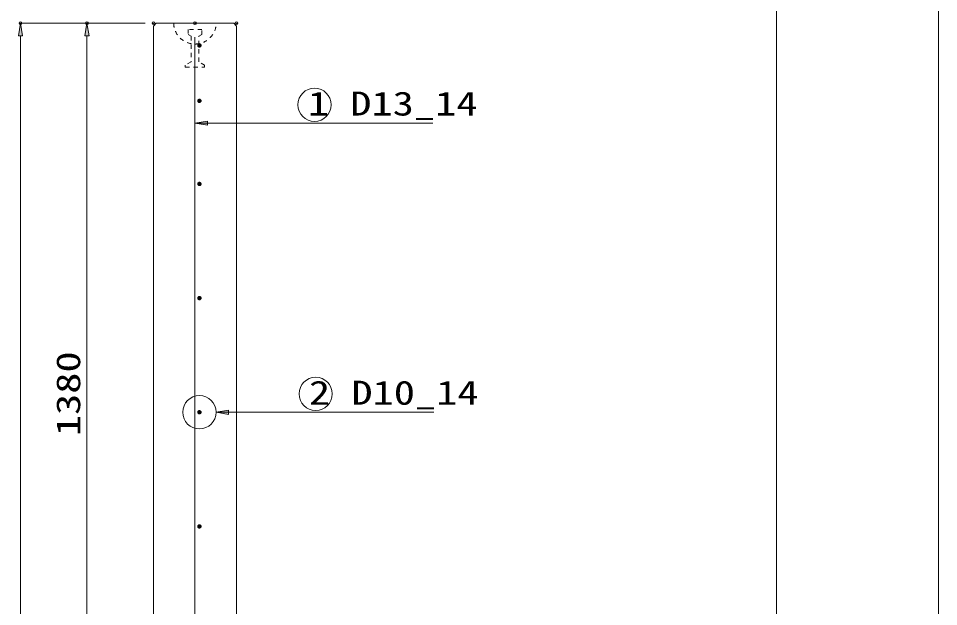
# Model space of a CAD drawing. Units: millimetres, scale not verified. Extents: x 0 to 6300, y 0 to 4455.
# Drawn here: x 4639 to 6300, y 1061 to 2123 of the extents above; entities that cross this region are included whole.
import ezdxf
from ezdxf.enums import TextEntityAlignment as Align

# ---------------------------------------------------------------- set-up
doc = ezdxf.new("R2010")
doc.units = ezdxf.units.MM
doc.header["$LTSCALE"] = 10
doc.header["$PDMODE"] = 32
doc.header["$PDSIZE"] = 5
doc.linetypes.add('USER1', pattern=[1.5, 0.75, -0.75])
for name, color, linetype, lineweight in [('0_9', 4, 'USER1', 13), ('Defpoints_2', 7, 'Continuous', 13), ('S-1', 2, 'USER1', 13), ('S-2', 3, 'Continuous', 13), ('S-Dim', 1, 'Continuous', 13), ('TTL-FRAM', 3, 'Continuous', 13)]:
    doc.layers.add(name, color=color, linetype=linetype, lineweight=lineweight)
doc.styles.add('ＭＳ ゴシック', font='')
doc.styles.get('ＭＳ ゴシック').set_extended_font_data('MS Gothic')

# ---------------------------------------------------------------- blocks, each defined once
blk = doc.blocks.new('A$Cb643a5cb')
at = {"color": 2, "linetype": 'USER1', "lineweight": 13}
blk.add_line((77, 79), (0, 79), dxfattribs=at)
at = {"color": 4, "linetype": 'USER1', "lineweight": 13}
for p, q in [((51, 68), (26, 68)), ((26, 68), (26, 58.5)), ((51, 58.5), (51, 68)), ((26, 58.5), (31.5, 55.5)), ((31.5, 55.5), (31.5, 9.6)), ((45.5, 55.5), (51, 58.5)), ((45.5, 9.6), (45.5, 55.5)), ((31.5, 9.6), (21, 3.2)), ((21, 3.2), (21, 0)), ((21, 0), (56, 0)), ((56, 3.2), (45.5, 9.6)), ((56, 0), (56, 3.2))]:
    blk.add_line(p, q, dxfattribs=at)
at = {"color": 2, "linetype": 'USER1', "lineweight": 13}
blk.add_arc((38.5, 80), 38.5, 181.5077, 358.4923, dxfattribs=at)

msp = doc.modelspace()

# ---------------------------------------------------------------- hatches: boundary and pattern name
at = {"layer": 'S-2'}
for points in [[(4968.5, 2074.14), (4968.48, 2074.51), (4968.41, 2074.88), (4968.29, 2075.24), (4968.13, 2075.58), (4967.93, 2075.9), (4967.69, 2076.19), (4967.41, 2076.45), (4967.11, 2076.67), (4966.78, 2076.85), (4966.43, 2076.99), (4966.06, 2077.08), (4965.69, 2077.13), (4965.31, 2077.13), (4964.94, 2077.08), (4964.57, 2076.99), (4964.22, 2076.85), (4963.89, 2076.67), (4963.59, 2076.45), (4963.31, 2076.19), (4963.07, 2075.9), (4962.87, 2075.58), (4962.71, 2075.24), (4962.59, 2074.88), (4962.52, 2074.51), (4962.5, 2074.14), (4965.5, 2074.14)], [(4962.5, 2074.14), (4962.52, 2073.76), (4962.59, 2073.39), (4962.71, 2073.03), (4962.87, 2072.69), (4963.07, 2072.37), (4963.31, 2072.08), (4963.59, 2071.83), (4963.89, 2071.6), (4964.22, 2071.42), (4964.57, 2071.28), (4964.94, 2071.19), (4965.31, 2071.14), (4965.69, 2071.14), (4966.06, 2071.19), (4966.43, 2071.28), (4966.78, 2071.42), (4967.11, 2071.6), (4967.41, 2071.83), (4967.69, 2072.08), (4967.93, 2072.37), (4968.13, 2072.69), (4968.29, 2073.03), (4968.41, 2073.39), (4968.48, 2073.76), (4968.5, 2074.14), (4965.5, 2074.14)], [(4968.5, 1974.14), (4968.48, 1974.51), (4968.41, 1974.88), (4968.29, 1975.24), (4968.13, 1975.58), (4967.93, 1975.9), (4967.69, 1976.19), (4967.41, 1976.45), (4967.11, 1976.67), (4966.78, 1976.85), (4966.43, 1976.99), (4966.06, 1977.08), (4965.69, 1977.13), (4965.31, 1977.13), (4964.94, 1977.08), (4964.57, 1976.99), (4964.22, 1976.85), (4963.89, 1976.67), (4963.59, 1976.45), (4963.31, 1976.19), (4963.07, 1975.9), (4962.87, 1975.58), (4962.71, 1975.24), (4962.59, 1974.88), (4962.52, 1974.51), (4962.5, 1974.14), (4965.5, 1974.14)], [(4962.5, 1974.14), (4962.52, 1973.76), (4962.59, 1973.39), (4962.71, 1973.03), (4962.87, 1972.69), (4963.07, 1972.37), (4963.31, 1972.08), (4963.59, 1971.83), (4963.89, 1971.6), (4964.22, 1971.42), (4964.57, 1971.28), (4964.94, 1971.19), (4965.31, 1971.14), (4965.69, 1971.14), (4966.06, 1971.19), (4966.43, 1971.28), (4966.78, 1971.42), (4967.11, 1971.6), (4967.41, 1971.83), (4967.69, 1972.08), (4967.93, 1972.37), (4968.13, 1972.69), (4968.29, 1973.03), (4968.41, 1973.39), (4968.48, 1973.76), (4968.5, 1974.14), (4965.5, 1974.14)], [(4968.5, 1824.14), (4968.48, 1824.51), (4968.41, 1824.88), (4968.29, 1825.24), (4968.13, 1825.58), (4967.93, 1825.9), (4967.69, 1826.19), (4967.41, 1826.45), (4967.11, 1826.67), (4966.78, 1826.85), (4966.43, 1826.99), (4966.06, 1827.08), (4965.69, 1827.13), (4965.31, 1827.13), (4964.94, 1827.08), (4964.57, 1826.99), (4964.22, 1826.85), (4963.89, 1826.67), (4963.59, 1826.45), (4963.31, 1826.19), (4963.07, 1825.9), (4962.87, 1825.58), (4962.71, 1825.24), (4962.59, 1824.88), (4962.52, 1824.51), (4962.5, 1824.14), (4965.5, 1824.14)], [(4962.5, 1824.14), (4962.52, 1823.76), (4962.59, 1823.39), (4962.71, 1823.03), (4962.87, 1822.69), (4963.07, 1822.37), (4963.31, 1822.08), (4963.59, 1821.83), (4963.89, 1821.6), (4964.22, 1821.42), (4964.57, 1821.28), (4964.94, 1821.19), (4965.31, 1821.14), (4965.69, 1821.14), (4966.06, 1821.19), (4966.43, 1821.28), (4966.78, 1821.42), (4967.11, 1821.6), (4967.41, 1821.83), (4967.69, 1822.08), (4967.93, 1822.37), (4968.13, 1822.69), (4968.29, 1823.03), (4968.41, 1823.39), (4968.48, 1823.76), (4968.5, 1824.14), (4965.5, 1824.14)], [(4968.5, 1618.14), (4968.48, 1618.51), (4968.41, 1618.88), (4968.29, 1619.24), (4968.13, 1619.58), (4967.93, 1619.9), (4967.69, 1620.19), (4967.41, 1620.45), (4967.11, 1620.67), (4966.78, 1620.85), (4966.43, 1620.99), (4966.06, 1621.08), (4965.69, 1621.13), (4965.31, 1621.13), (4964.94, 1621.08), (4964.57, 1620.99), (4964.22, 1620.85), (4963.89, 1620.67), (4963.59, 1620.45), (4963.31, 1620.19), (4963.07, 1619.9), (4962.87, 1619.58), (4962.71, 1619.24), (4962.59, 1618.88), (4962.52, 1618.51), (4962.5, 1618.14), (4965.5, 1618.14)], [(4962.5, 1618.14), (4962.52, 1617.76), (4962.59, 1617.39), (4962.71, 1617.03), (4962.87, 1616.69), (4963.07, 1616.37), (4963.31, 1616.08), (4963.59, 1615.83), (4963.89, 1615.6), (4964.22, 1615.42), (4964.57, 1615.28), (4964.94, 1615.19), (4965.31, 1615.14), (4965.69, 1615.14), (4966.06, 1615.19), (4966.43, 1615.28), (4966.78, 1615.42), (4967.11, 1615.6), (4967.41, 1615.83), (4967.69, 1616.08), (4967.93, 1616.37), (4968.13, 1616.69), (4968.29, 1617.03), (4968.41, 1617.39), (4968.48, 1617.76), (4968.5, 1618.14), (4965.5, 1618.14)], [(4968.5, 1412.14), (4968.48, 1412.51), (4968.41, 1412.88), (4968.29, 1413.24), (4968.13, 1413.58), (4967.93, 1413.9), (4967.69, 1414.19), (4967.41, 1414.45), (4967.11, 1414.67), (4966.78, 1414.85), (4966.43, 1414.99), (4966.06, 1415.08), (4965.69, 1415.13), (4965.31, 1415.13), (4964.94, 1415.08), (4964.57, 1414.99), (4964.22, 1414.85), (4963.89, 1414.67), (4963.59, 1414.45), (4963.31, 1414.19), (4963.07, 1413.9), (4962.87, 1413.58), (4962.71, 1413.24), (4962.59, 1412.88), (4962.52, 1412.51), (4962.5, 1412.14), (4965.5, 1412.14)], [(4962.5, 1412.14), (4962.52, 1411.76), (4962.59, 1411.39), (4962.71, 1411.03), (4962.87, 1410.69), (4963.07, 1410.37), (4963.31, 1410.08), (4963.59, 1409.83), (4963.89, 1409.6), (4964.22, 1409.42), (4964.57, 1409.28), (4964.94, 1409.19), (4965.31, 1409.14), (4965.69, 1409.14), (4966.06, 1409.19), (4966.43, 1409.28), (4966.78, 1409.42), (4967.11, 1409.6), (4967.41, 1409.83), (4967.69, 1410.08), (4967.93, 1410.37), (4968.13, 1410.69), (4968.29, 1411.03), (4968.41, 1411.39), (4968.48, 1411.76), (4968.5, 1412.14), (4965.5, 1412.14)], [(4968.5, 1206.14), (4968.48, 1206.51), (4968.41, 1206.88), (4968.29, 1207.24), (4968.13, 1207.58), (4967.93, 1207.9), (4967.69, 1208.19), (4967.41, 1208.45), (4967.11, 1208.67), (4966.78, 1208.85), (4966.43, 1208.99), (4966.06, 1209.08), (4965.69, 1209.13), (4965.31, 1209.13), (4964.94, 1209.08), (4964.57, 1208.99), (4964.22, 1208.85), (4963.89, 1208.67), (4963.59, 1208.45), (4963.31, 1208.19), (4963.07, 1207.9), (4962.87, 1207.58), (4962.71, 1207.24), (4962.59, 1206.88), (4962.52, 1206.51), (4962.5, 1206.14), (4965.5, 1206.14)], [(4962.5, 1206.14), (4962.52, 1205.76), (4962.59, 1205.39), (4962.71, 1205.03), (4962.87, 1204.69), (4963.07, 1204.37), (4963.31, 1204.08), (4963.59, 1203.83), (4963.89, 1203.6), (4964.22, 1203.42), (4964.57, 1203.28), (4964.94, 1203.19), (4965.31, 1203.14), (4965.69, 1203.14), (4966.06, 1203.19), (4966.43, 1203.28), (4966.78, 1203.42), (4967.11, 1203.6), (4967.41, 1203.83), (4967.69, 1204.08), (4967.93, 1204.37), (4968.13, 1204.69), (4968.29, 1205.03), (4968.41, 1205.39), (4968.48, 1205.76), (4968.5, 1206.14), (4965.5, 1206.14)]]:
    msp.add_hatch(color=256, dxfattribs=at).paths.add_polyline_path(points)
at = {"layer": 'S-Dim'}
for points in [[(4638.75, 2091.64), (4646.25, 2091.64), (4642.5, 2114.14)], [(4758.75, 2091.64), (4766.25, 2091.64), (4762.5, 2114.14)], [(4980, 1930.18), (4980, 1937.68), (4957.5, 1933.93)], [(5018, 1408.39), (5018, 1415.89), (4995.5, 1412.14)]]:
    msp.add_hatch(color=256, dxfattribs=at).paths.add_polyline_path(points)

# ---------------------------------------------------------------- linework, layer by layer
at = {"layer": 'Defpoints_2'}
msp.add_line((6300, 0), (6300, 4455), dxfattribs=at)
for p in [(4642.5, 2114.14), (4762.5, 2114.14), (4882.5, 2114.14), (4882.5, 2114.14), (4882.5, 2114.14), (4882.5, 2114.14), (4957.5, 2114.14), (4957.5, 2114.14), (5032.5, 2114.14), (5032.5, 2114.14)]:
    msp.add_point(p, dxfattribs=at)
at = {"layer": 'S-1', "linetype": 'Continuous'}
for p, q in [((4882.5, 2109.14), (4887.5, 2114.14)), ((4887.5, 2114.14), (5027.5, 2114.14)), ((5027.5, 2114.14), (5032.5, 2109.14)), ((4882.5, 623.14), (4882.5, 2109.14)), ((5032.5, 2109.14), (5032.5, 834.14))]:
    msp.add_line(p, q, dxfattribs=at)
at = {"layer": 'S-2'}
msp.add_line((4957.5, 704.14), (4957.5, 2089.14), dxfattribs=at)
for points in [[(4968.5, 2074.14), (4968.48, 2074.51), (4968.41, 2074.88), (4968.29, 2075.24), (4968.13, 2075.58), (4967.93, 2075.9), (4967.69, 2076.19), (4967.41, 2076.45), (4967.11, 2076.67), (4966.78, 2076.85), (4966.43, 2076.99), (4966.06, 2077.08), (4965.69, 2077.13), (4965.31, 2077.13), (4964.94, 2077.08), (4964.57, 2076.99), (4964.22, 2076.85), (4963.89, 2076.67), (4963.59, 2076.45), (4963.31, 2076.19), (4963.07, 2075.9), (4962.87, 2075.58), (4962.71, 2075.24), (4962.59, 2074.88), (4962.52, 2074.51), (4962.5, 2074.14), (4965.5, 2074.14)], [(4962.5, 2074.14), (4962.52, 2073.76), (4962.59, 2073.39), (4962.71, 2073.03), (4962.87, 2072.69), (4963.07, 2072.37), (4963.31, 2072.08), (4963.59, 2071.83), (4963.89, 2071.6), (4964.22, 2071.42), (4964.57, 2071.28), (4964.94, 2071.19), (4965.31, 2071.14), (4965.69, 2071.14), (4966.06, 2071.19), (4966.43, 2071.28), (4966.78, 2071.42), (4967.11, 2071.6), (4967.41, 2071.83), (4967.69, 2072.08), (4967.93, 2072.37), (4968.13, 2072.69), (4968.29, 2073.03), (4968.41, 2073.39), (4968.48, 2073.76), (4968.5, 2074.14), (4965.5, 2074.14)], [(4968.5, 1974.14), (4968.48, 1974.51), (4968.41, 1974.88), (4968.29, 1975.24), (4968.13, 1975.58), (4967.93, 1975.9), (4967.69, 1976.19), (4967.41, 1976.45), (4967.11, 1976.67), (4966.78, 1976.85), (4966.43, 1976.99), (4966.06, 1977.08), (4965.69, 1977.13), (4965.31, 1977.13), (4964.94, 1977.08), (4964.57, 1976.99), (4964.22, 1976.85), (4963.89, 1976.67), (4963.59, 1976.45), (4963.31, 1976.19), (4963.07, 1975.9), (4962.87, 1975.58), (4962.71, 1975.24), (4962.59, 1974.88), (4962.52, 1974.51), (4962.5, 1974.14), (4965.5, 1974.14)], [(4962.5, 1974.14), (4962.52, 1973.76), (4962.59, 1973.39), (4962.71, 1973.03), (4962.87, 1972.69), (4963.07, 1972.37), (4963.31, 1972.08), (4963.59, 1971.83), (4963.89, 1971.6), (4964.22, 1971.42), (4964.57, 1971.28), (4964.94, 1971.19), (4965.31, 1971.14), (4965.69, 1971.14), (4966.06, 1971.19), (4966.43, 1971.28), (4966.78, 1971.42), (4967.11, 1971.6), (4967.41, 1971.83), (4967.69, 1972.08), (4967.93, 1972.37), (4968.13, 1972.69), (4968.29, 1973.03), (4968.41, 1973.39), (4968.48, 1973.76), (4968.5, 1974.14), (4965.5, 1974.14)], [(4968.5, 1824.14), (4968.48, 1824.51), (4968.41, 1824.88), (4968.29, 1825.24), (4968.13, 1825.58), (4967.93, 1825.9), (4967.69, 1826.19), (4967.41, 1826.45), (4967.11, 1826.67), (4966.78, 1826.85), (4966.43, 1826.99), (4966.06, 1827.08), (4965.69, 1827.13), (4965.31, 1827.13), (4964.94, 1827.08), (4964.57, 1826.99), (4964.22, 1826.85), (4963.89, 1826.67), (4963.59, 1826.45), (4963.31, 1826.19), (4963.07, 1825.9), (4962.87, 1825.58), (4962.71, 1825.24), (4962.59, 1824.88), (4962.52, 1824.51), (4962.5, 1824.14), (4965.5, 1824.14)], [(4962.5, 1824.14), (4962.52, 1823.76), (4962.59, 1823.39), (4962.71, 1823.03), (4962.87, 1822.69), (4963.07, 1822.37), (4963.31, 1822.08), (4963.59, 1821.83), (4963.89, 1821.6), (4964.22, 1821.42), (4964.57, 1821.28), (4964.94, 1821.19), (4965.31, 1821.14), (4965.69, 1821.14), (4966.06, 1821.19), (4966.43, 1821.28), (4966.78, 1821.42), (4967.11, 1821.6), (4967.41, 1821.83), (4967.69, 1822.08), (4967.93, 1822.37), (4968.13, 1822.69), (4968.29, 1823.03), (4968.41, 1823.39), (4968.48, 1823.76), (4968.5, 1824.14), (4965.5, 1824.14)], [(4968.5, 1618.14), (4968.48, 1618.51), (4968.41, 1618.88), (4968.29, 1619.24), (4968.13, 1619.58), (4967.93, 1619.9), (4967.69, 1620.19), (4967.41, 1620.45), (4967.11, 1620.67), (4966.78, 1620.85), (4966.43, 1620.99), (4966.06, 1621.08), (4965.69, 1621.13), (4965.31, 1621.13), (4964.94, 1621.08), (4964.57, 1620.99), (4964.22, 1620.85), (4963.89, 1620.67), (4963.59, 1620.45), (4963.31, 1620.19), (4963.07, 1619.9), (4962.87, 1619.58), (4962.71, 1619.24), (4962.59, 1618.88), (4962.52, 1618.51), (4962.5, 1618.14), (4965.5, 1618.14)], [(4962.5, 1618.14), (4962.52, 1617.76), (4962.59, 1617.39), (4962.71, 1617.03), (4962.87, 1616.69), (4963.07, 1616.37), (4963.31, 1616.08), (4963.59, 1615.83), (4963.89, 1615.6), (4964.22, 1615.42), (4964.57, 1615.28), (4964.94, 1615.19), (4965.31, 1615.14), (4965.69, 1615.14), (4966.06, 1615.19), (4966.43, 1615.28), (4966.78, 1615.42), (4967.11, 1615.6), (4967.41, 1615.83), (4967.69, 1616.08), (4967.93, 1616.37), (4968.13, 1616.69), (4968.29, 1617.03), (4968.41, 1617.39), (4968.48, 1617.76), (4968.5, 1618.14), (4965.5, 1618.14)], [(4968.5, 1412.14), (4968.48, 1412.51), (4968.41, 1412.88), (4968.29, 1413.24), (4968.13, 1413.58), (4967.93, 1413.9), (4967.69, 1414.19), (4967.41, 1414.45), (4967.11, 1414.67), (4966.78, 1414.85), (4966.43, 1414.99), (4966.06, 1415.08), (4965.69, 1415.13), (4965.31, 1415.13), (4964.94, 1415.08), (4964.57, 1414.99), (4964.22, 1414.85), (4963.89, 1414.67), (4963.59, 1414.45), (4963.31, 1414.19), (4963.07, 1413.9), (4962.87, 1413.58), (4962.71, 1413.24), (4962.59, 1412.88), (4962.52, 1412.51), (4962.5, 1412.14), (4965.5, 1412.14)], [(4962.5, 1412.14), (4962.52, 1411.76), (4962.59, 1411.39), (4962.71, 1411.03), (4962.87, 1410.69), (4963.07, 1410.37), (4963.31, 1410.08), (4963.59, 1409.83), (4963.89, 1409.6), (4964.22, 1409.42), (4964.57, 1409.28), (4964.94, 1409.19), (4965.31, 1409.14), (4965.69, 1409.14), (4966.06, 1409.19), (4966.43, 1409.28), (4966.78, 1409.42), (4967.11, 1409.6), (4967.41, 1409.83), (4967.69, 1410.08), (4967.93, 1410.37), (4968.13, 1410.69), (4968.29, 1411.03), (4968.41, 1411.39), (4968.48, 1411.76), (4968.5, 1412.14), (4965.5, 1412.14)], [(4968.5, 1206.14), (4968.48, 1206.51), (4968.41, 1206.88), (4968.29, 1207.24), (4968.13, 1207.58), (4967.93, 1207.9), (4967.69, 1208.19), (4967.41, 1208.45), (4967.11, 1208.67), (4966.78, 1208.85), (4966.43, 1208.99), (4966.06, 1209.08), (4965.69, 1209.13), (4965.31, 1209.13), (4964.94, 1209.08), (4964.57, 1208.99), (4964.22, 1208.85), (4963.89, 1208.67), (4963.59, 1208.45), (4963.31, 1208.19), (4963.07, 1207.9), (4962.87, 1207.58), (4962.71, 1207.24), (4962.59, 1206.88), (4962.52, 1206.51), (4962.5, 1206.14), (4965.5, 1206.14)], [(4962.5, 1206.14), (4962.52, 1205.76), (4962.59, 1205.39), (4962.71, 1205.03), (4962.87, 1204.69), (4963.07, 1204.37), (4963.31, 1204.08), (4963.59, 1203.83), (4963.89, 1203.6), (4964.22, 1203.42), (4964.57, 1203.28), (4964.94, 1203.19), (4965.31, 1203.14), (4965.69, 1203.14), (4966.06, 1203.19), (4966.43, 1203.28), (4966.78, 1203.42), (4967.11, 1203.6), (4967.41, 1203.83), (4967.69, 1204.08), (4967.93, 1204.37), (4968.13, 1204.69), (4968.29, 1205.03), (4968.41, 1205.39), (4968.48, 1205.76), (4968.5, 1206.14), (4965.5, 1206.14)]]:
    msp.add_lwpolyline(points, close=True, dxfattribs=at)
at = {"layer": 'S-Dim'}
for p, q in [((4867.5, 2114.14), (4642.5, 2114.14)), ((4867.5, 2114.14), (4762.5, 2114.14)), ((4642.5, 636.64), (4642.5, 2091.64)), ((4762.5, 756.64), (4762.5, 2091.64)), ((4957.5, 1933.93), (5132.5, 1933.93)), ((5132.5, 1933.93), (5142.5, 1933.93)), ((5142.5, 1933.93), (5153.75, 1933.93)), ((5153.75, 1933.93), (5386.85, 1933.93)), ((4995.5, 1412.14), (5134.5, 1412.14)), ((5134.5, 1412.14), (5144.5, 1412.14)), ((5144.5, 1412.14), (5155.75, 1412.14)), ((5155.75, 1412.14), (5388.85, 1412.14))]:
    msp.add_line(p, q, dxfattribs=at)
for points in [[(4638.75, 2091.64), (4646.25, 2091.64), (4642.5, 2114.14)], [(4758.75, 2091.64), (4766.25, 2091.64), (4762.5, 2114.14)], [(4980, 1930.18), (4980, 1937.68), (4957.5, 1933.93)], [(5018, 1408.39), (5018, 1415.89), (4995.5, 1412.14)]]:
    msp.add_lwpolyline(points, close=True, dxfattribs=at)
for centre in [(5173.38, 1967.05), (5175.38, 1445.26), (4965.5, 1412.14)]:
    msp.add_circle(centre, 30, dxfattribs=at)
at = {"layer": 'TTL-FRAM'}
msp.add_line((6007.5, 4132.5), (6007.5, 127.5), dxfattribs=at)

# ---------------------------------------------------------------- block references
at = {"layer": '0_9'}
msp.add_blockref('A$Cb643a5cb', (4919, 2035.14), dxfattribs=at)

# ---------------------------------------------------------------- texts
at = {"layer": 'S-Dim', "style": 'ＭＳ ゴシック', "width": 1.3}
for s, p in [('1 D13_14', (5161.25, 1934.6)), ('2 D10_14', (5163.25, 1412.81))]:
    msp.add_text(s, height=43.3, dxfattribs=at).set_placement(p, align=Align.BOTTOM_LEFT)
msp.add_text('1380', height=43.3, rotation=90, dxfattribs=at).set_placement((4763.33, 1368.94), align=Align.BOTTOM_LEFT)

doc.saveas('drawing.dxf')
